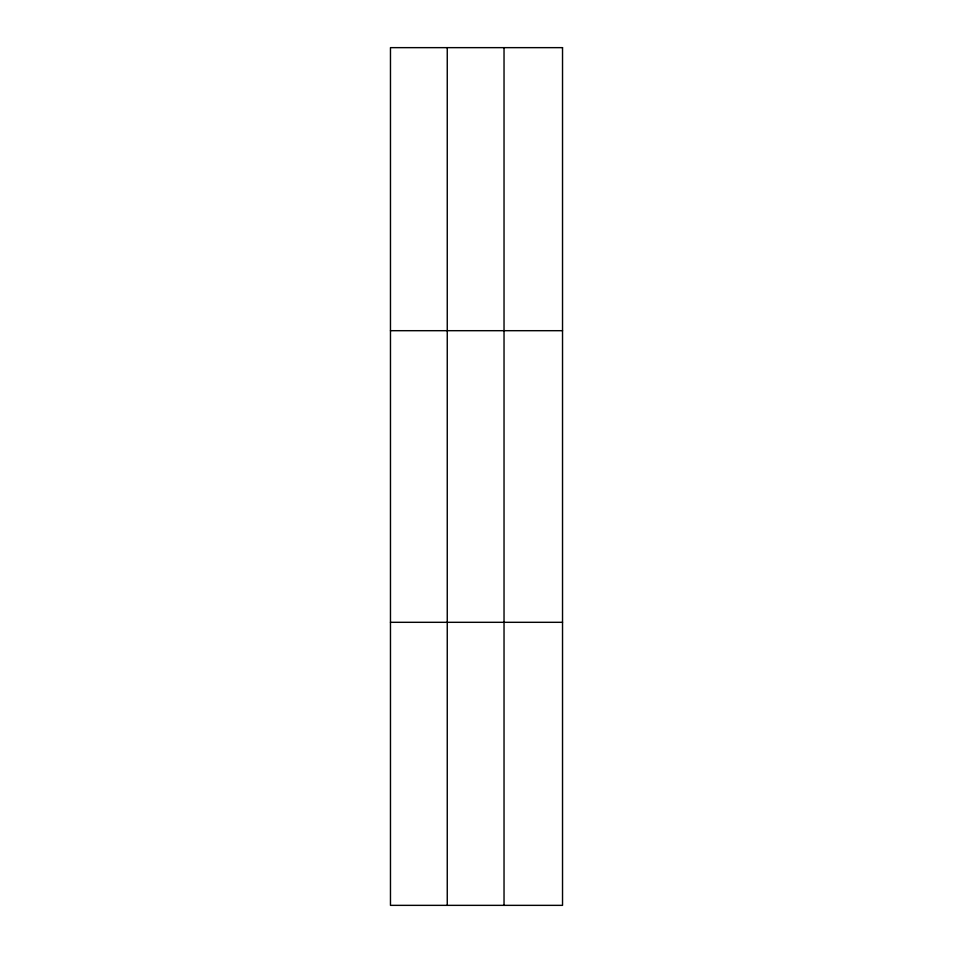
<?xml version="1.0" encoding="UTF-8"?>
<svg xmlns="http://www.w3.org/2000/svg" width="953" height="953" viewBox="0 0 953 953"><rect width="100%" height="100%" fill="white"/><g stroke="black" fill="none" stroke-linecap="round" stroke-linejoin="round"><path stroke-width="1.43" d="M447.255 47.65L447.255 905.35M504.03 47.65L504.03 905.35M390.468 330.691L562.532 330.691M390.468 622.309L562.532 622.309M562.532 47.65L562.532 905.35L390.468 905.35L390.468 47.65L562.532 47.65"/></g></svg>
